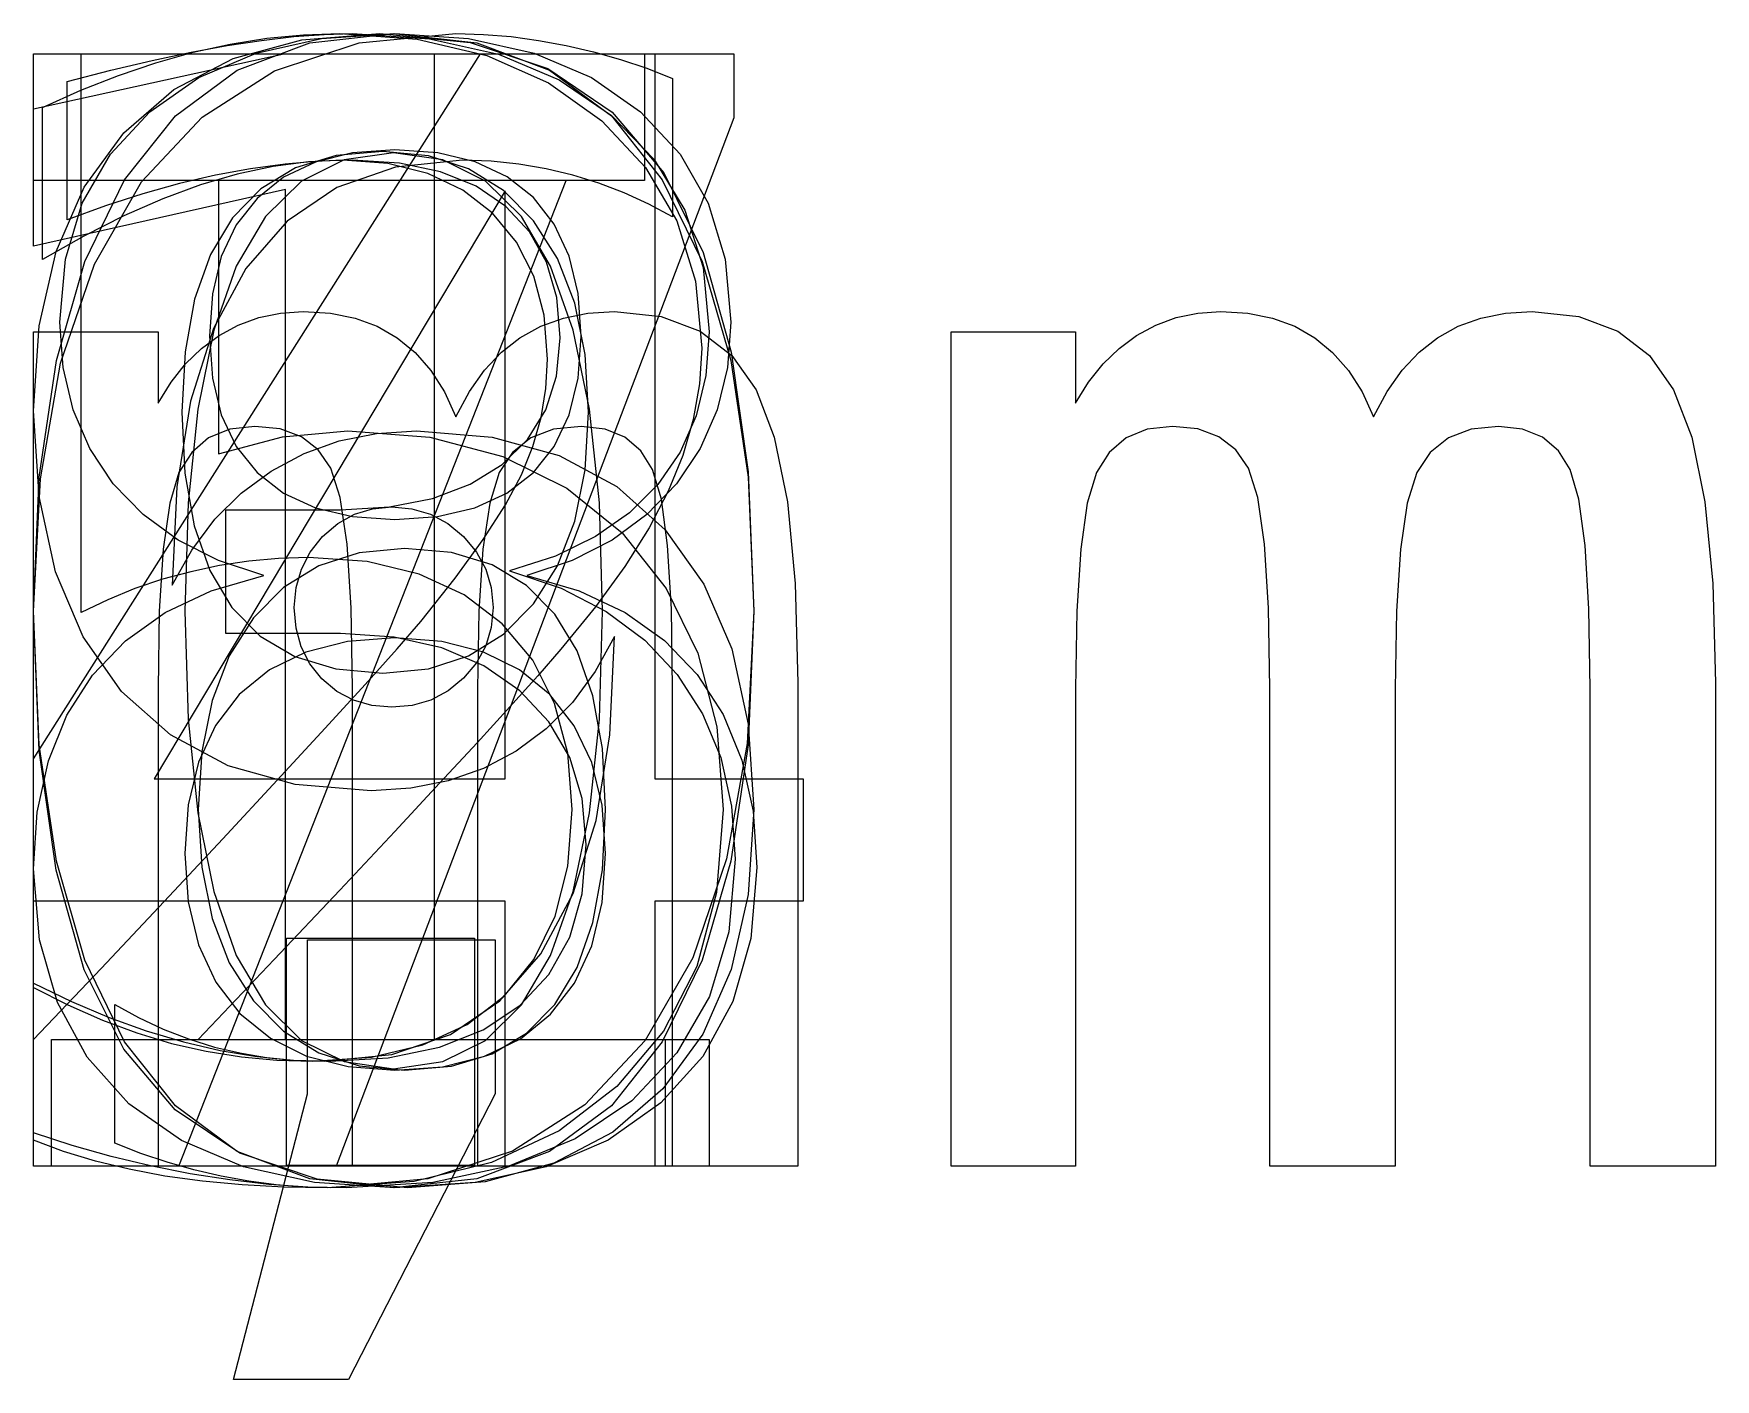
# Model space of a CAD drawing. Extents: x 0 to 12.4, y -1.4 to 8.5.
import ezdxf

# ---------------------------------------------------------------- set-up
doc = ezdxf.new("R2010")
doc.units = 0
doc.layers.get('0').update_dxf_attribs({"linetype": 'CONTINUOUS'})
for name, color, linetype in [(',', 7, 'CONTINUOUS'), ('.', 7, 'CONTINUOUS'), ('1', 7, 'CONTINUOUS'), ('2', 7, 'CONTINUOUS'), ('3', 7, 'CONTINUOUS'), ('4', 7, 'CONTINUOUS'), ('5', 7, 'CONTINUOUS'), ('6', 7, 'CONTINUOUS'), ('7', 7, 'CONTINUOUS'), ('8', 7, 'CONTINUOUS'), ('9', 7, 'CONTINUOUS'), ('mm', 7, 'CONTINUOUS')]:
    doc.layers.add(name, color=color, linetype=linetype)

msp = doc.modelspace()

# ---------------------------------------------------------------- linework, layer by layer
at = {"layer": ',', "color": 7}
msp.add_lwpolyline([(2.026016, 1.836182), (3.415079, 1.836182), (3.415079, 0.695166), (2.329185, -1.415989), (1.480313, -1.415989), (2.026016, 0.695166), (2.026016, 1.836182)], dxfattribs=at)
at = {"layer": '.', "color": 7}
msp.add_lwpolyline([(1.872538, 1.847206), (3.261601, 1.847206), (3.261601, 0.165999), (1.872538, 0.165999), (1.872538, 1.847206)], dxfattribs=at)
at = {"color": 7}
for points in [[(2.662369, 8.538326), (3.280764, 8.470801), (3.818543, 8.268231), (4.275707, 7.930611), (4.652256, 7.457942), (4.948879, 6.853329), (5.160753, 6.119868), (5.287877, 5.25756), (5.330252, 4.266407), (5.287877, 3.277664), (5.160753, 2.417078), (4.948879, 1.684652), (4.652256, 1.080383), (4.275707, 0.607715), (3.818543, 0.270095), (3.280764, 0.067524), (2.662369, 0), (2.043974, 0.067524), (1.506195, 0.270095), (1.049031, 0.607715), (0.672482, 1.080383), (0.378271, 1.684652), (0.168121, 2.417081), (0.04203, 3.277664), (0, 4.266407), (0.04203, 5.25756), (0.16812, 6.119868), (0.378271, 6.853329), (0.672482, 7.457942), (1.049031, 7.930611), (1.506195, 8.268231), (2.043974, 8.470801), (2.662369, 8.538326)], [(2.662369, 7.656381), (2.298223, 7.604015), (1.982997, 7.446919), (1.716691, 7.185093), (1.499306, 6.818534), (1.332907, 6.344833), (1.214051, 5.761578), (1.142737, 5.06877), (1.118966, 4.266407), (1.142737, 3.466457), (1.214051, 2.775371), (1.332907, 2.193149), (1.499306, 1.719792), (1.716691, 1.353233), (1.982997, 1.091407), (2.298223, 0.934311), (2.662369, 0.881944), (3.028583, 0.934311), (3.344498, 1.091407), (3.610116, 1.353233), (3.825435, 1.719792), (3.994243, 2.193149), (4.114821, 2.775371), (4.187168, 3.466457), (4.211283, 4.266407), (4.187168, 5.06877), (4.114821, 5.761578), (3.994243, 6.344833), (3.825435, 6.818534), (3.610116, 7.185093), (3.344498, 7.446919), (3.028583, 7.604015), (2.662369, 7.656381)], [(1.929254, 4.293966), (1.942345, 4.440383), (1.981619, 4.576465), (2.047075, 4.702209), (2.138714, 4.817621), (2.251369, 4.914084), (2.374359, 4.982986), (2.507684, 5.024326), (2.651345, 5.038107), (2.800173, 5.024326), (2.937977, 4.982986), (3.064757, 4.914084), (3.180512, 4.817621), (3.276975, 4.702209), (3.345877, 4.576465), (3.387218, 4.440383), (3.400998, 4.293966), (3.387218, 4.145483), (3.345877, 4.008713), (3.276975, 3.883657), (3.180512, 3.770314), (3.066824, 3.676263), (2.940733, 3.609083), (2.80224, 3.568776), (2.651345, 3.55534), (2.503206, 3.568432), (2.367469, 3.607703), (2.244134, 3.673162), (2.133202, 3.764799), (2.043975, 3.876421), (1.980241, 4.001821), (1.942001, 4.141004), (1.929254, 4.293966)]]:
    msp.add_lwpolyline(points, dxfattribs=at)
at = {"layer": '1', "color": 7}
msp.add_lwpolyline([(0.132292, 1.096919), (1.863107, 1.096919), (1.863107, 7.386286), (0, 6.967361), (0, 7.981597), (1.852083, 8.389496), (2.965537, 8.389496), (2.965537, 1.096919), (4.674306, 1.096919), (4.674306, 0.159853), (0.132292, 0.159853), (0.132292, 1.096919)], dxfattribs=at)
at = {"layer": '2', "color": 7}
msp.add_lwpolyline([(1.218187, 1.096919), (2.163521, 1.096919), (3.108856, 1.096919), (4.05419, 1.096919), (4.999524, 1.096919), (4.999524, 0.862652), (4.999524, 0.628385), (4.999524, 0.394121), (4.999524, 0.159853), (3.749643, 0.159853), (2.499762, 0.159853), (1.249881, 0.159853), (0, 0.159853), (0, 0.394121), (0, 0.628385), (0, 0.862652), (0, 1.096919), (0.499195, 1.62402), (0.966006, 2.119424), (1.400432, 2.583132), (1.802474, 3.015147), (2.158353, 3.400654), (2.454287, 3.724837), (2.690276, 3.987698), (2.866319, 4.189236), (3.119535, 4.509285), (3.327963, 4.796951), (3.491605, 5.052232), (3.61046, 5.275131), (3.694865, 5.485627), (3.755153, 5.698188), (3.791327, 5.912818), (3.803385, 6.129514), (3.777891, 6.455421), (3.70141, 6.744121), (3.573942, 6.995612), (3.395486, 7.209897), (3.175345, 7.381119), (2.917307, 7.503417), (2.621373, 7.576797), (2.287544, 7.601258), (2.033641, 7.58989), (1.773536, 7.555783), (1.50723, 7.498938), (1.234722, 7.419357), (0.954981, 7.316693), (0.666971, 7.190605), (0.370694, 7.041086), (0.066147, 6.868143), (0.066147, 7.149262), (0.066147, 7.430383), (0.066147, 7.711502), (0.066147, 7.992621), (0.348645, 8.119401), (0.628387, 8.229645), (0.905372, 8.323351), (1.179601, 8.400522), (1.454175, 8.460811), (1.726682, 8.503875), (1.997123, 8.529712), (2.265497, 8.538326), (2.839449, 8.498019), (3.354146, 8.377095), (3.809588, 8.175557), (4.205774, 7.893403), (4.528923, 7.54855), (4.759744, 7.153396), (4.898236, 6.707945), (4.944401, 6.212197), (4.928898, 5.947613), (4.882389, 5.68303), (4.804875, 5.418447), (4.696356, 5.153863), (4.555795, 4.882391), (4.37665, 4.597135), (4.15892, 4.298101), (3.902606, 3.985285), (3.730695, 3.788915), (3.523645, 3.558094), (3.281454, 3.292822), (3.004123, 2.993099), (2.673394, 2.636876), (2.265495, 2.202107), (1.780426, 1.688787), (1.218187, 1.096919)], dxfattribs=at)
at = {"layer": '3', "color": 7}
msp.add_lwpolyline([(3.522266, 4.564064), (3.903639, 4.435562), (4.237469, 4.26503), (4.523756, 4.052466), (4.7625, 3.797873), (4.950603, 3.507796), (5.084961, 3.183269), (5.165577, 2.824288), (5.192449, 2.430859), (5.144562, 1.893423), (5.000902, 1.416623), (4.761468, 1.000455), (4.42626, 0.644923), (4.009059, 0.362768), (3.518132, 0.161231), (2.953481, 0.040307), (2.315106, 0), (2.029852, 0.006545), (1.741842, 0.026182), (1.451076, 0.058911), (1.157554, 0.10473), (0.864031, 0.162952), (0.573264, 0.232887), (0.285254, 0.314537), (0, 0.407899), (0, 0.684883), (0, 0.96187), (0, 1.238857), (0, 1.515841), (0.280087, 1.37907), (0.558106, 1.260904), (0.834058, 1.161342), (1.107942, 1.080383), (1.38045, 1.017682), (1.652269, 0.972896), (1.923398, 0.946023), (2.193838, 0.937065), (2.624819, 0.962903), (3.002746, 1.040418), (3.327619, 1.169611), (3.599437, 1.350478), (3.814066, 1.579922), (3.967372, 1.854841), (4.059357, 2.175233), (4.090018, 2.541103), (4.059357, 2.880789), (3.967373, 3.183269), (3.814066, 3.448541), (3.599437, 3.676605), (3.332442, 3.862296), (3.022039, 3.994932), (2.668228, 4.074516), (2.271008, 4.101042), (2.058791, 4.101042), (1.846573, 4.101042), (1.634355, 4.101042), (1.422138, 4.101042), (1.422138, 4.329797), (1.422138, 4.558549), (1.422138, 4.787305), (1.422138, 5.01606), (1.634355, 5.01606), (1.846573, 5.01606), (2.058791, 5.01606), (2.271008, 5.01606), (2.633087, 5.037074), (2.953137, 5.10012), (3.231156, 5.205194), (3.467145, 5.352299), (3.655248, 5.536957), (3.789607, 5.754686), (3.870222, 6.005491), (3.897094, 6.289367), (3.871945, 6.587713), (3.796497, 6.84885), (3.670751, 7.072782), (3.494707, 7.259506), (3.27491, 7.409022), (3.012393, 7.51582), (2.707158, 7.579899), (2.359203, 7.601258), (2.111845, 7.594369), (1.860353, 7.573699), (1.604727, 7.539248), (1.344967, 7.491016), (1.080039, 7.429003), (0.808909, 7.353213), (0.531579, 7.263638), (0.248048, 7.160285), (0.248048, 7.416602), (0.248048, 7.672917), (0.248048, 7.929231), (0.248048, 8.185548), (0.572231, 8.268231), (0.877811, 8.339887), (1.164788, 8.400522), (1.433161, 8.450131), (1.687409, 8.488717), (1.926499, 8.516276), (2.15043, 8.532814), (2.359203, 8.538326), (2.92971, 8.500429), (3.439584, 8.386741), (3.888824, 8.19726), (4.277431, 7.931988), (4.593346, 7.606772), (4.819001, 7.231944), (4.954393, 6.807508), (4.999524, 6.333465), (4.975753, 6.00859), (4.904439, 5.711969), (4.785583, 5.443595), (4.619185, 5.203472), (4.410068, 4.99401), (4.157543, 4.817621), (3.861609, 4.674306), (3.522266, 4.564064)], dxfattribs=at)
at = {"layer": '4', "color": 7}
for points in [[(3.307292, 8.389496), (4.597135, 8.389496), (4.597135, 3.026173), (5.694053, 3.026173), (5.694053, 2.122178), (4.597135, 2.122178), (4.597135, 0.159853), (3.489192, 0.159853), (3.489192, 2.122178), (0, 2.122178), (0, 3.175), (3.307292, 8.389496)], [(3.489192, 7.37526), (0.892968, 3.026173), (3.489192, 3.026173), (3.489192, 7.37526)]]:
    msp.add_lwpolyline(points, dxfattribs=at)
at = {"layer": '5', "color": 7}
msp.add_lwpolyline([(0.352778, 8.389496), (1.394575, 8.389496), (2.436372, 8.389496), (3.47817, 8.389496), (4.519967, 8.389496), (4.519967, 8.155229), (4.519967, 7.920965), (4.519967, 7.686698), (4.519967, 7.452431), (3.731728, 7.452431), (2.94349, 7.452431), (2.155252, 7.452431), (1.367014, 7.452431), (1.367014, 6.946691), (1.367014, 6.440952), (1.367014, 5.93521), (1.367014, 5.42947), (1.84106, 5.55625), (2.326129, 5.600347), (2.932466, 5.553148), (3.472657, 5.411557), (3.946702, 5.175566), (4.354601, 4.845183), (4.682574, 4.434182), (4.916841, 3.956349), (5.057401, 3.41168), (5.104254, 2.800175), (5.054989, 2.184191), (4.907194, 1.637109), (4.66087, 1.158931), (4.316016, 0.749653), (3.888479, 0.42168), (3.388596, 0.187412), (2.816365, 0.046855), (2.171787, 0), (1.850705, 0.005512), (1.543402, 0.02205), (1.24988, 0.049609), (0.970139, 0.088194), (0.706934, 0.137803), (0.457509, 0.198439), (0.221864, 0.270095), (0, 0.352778), (0, 0.635277), (0, 0.917773), (0, 1.200271), (0, 1.48277), (0.253904, 1.353577), (0.508497, 1.241611), (0.763778, 1.146872), (1.019748, 1.069357), (1.277441, 1.011479), (1.537891, 0.970139), (1.801096, 0.945334), (2.067058, 0.937065), (2.500795, 0.967382), (2.881478, 1.058333), (3.209107, 1.209918), (3.483681, 1.422135), (3.703133, 1.690164), (3.859884, 2.00918), (3.953935, 2.379184), (3.985285, 2.800175), (3.952902, 3.216687), (3.85575, 3.584279), (3.693831, 3.90295), (3.467145, 4.172701), (3.185336, 4.387331), (2.852539, 4.540637), (2.468755, 4.632621), (2.033984, 4.663282), (1.81212, 4.656737), (1.593012, 4.6371), (1.37666, 4.604371), (1.163063, 4.558549), (0.953258, 4.502396), (0.748275, 4.433149), (0.548115, 4.350811), (0.352778, 4.255383), (0.352778, 5.288912), (0.352778, 6.322438), (0.352778, 7.355967), (0.352778, 8.389496)], dxfattribs=at)
at = {"layer": '6', "color": 7}
for points in [[(4.729426, 8.207595), (4.729426, 7.951281), (4.729426, 7.694967), (4.729426, 7.43865), (4.729426, 7.182335), (4.553037, 7.27811), (4.371136, 7.361482), (4.183723, 7.432449), (3.990797, 7.491016), (3.793049, 7.539248), (3.591166, 7.573699), (3.38515, 7.594369), (3.175, 7.601258), (2.677873, 7.551304), (2.244824, 7.401441), (1.875853, 7.151672), (1.570962, 6.801996), (1.332217, 6.357922), (1.161685, 5.819456), (1.059366, 5.18659), (1.02526, 4.459331), (1.170298, 4.718747), (1.340831, 4.945781), (1.536857, 5.140427), (1.758377, 5.30269), (2.001256, 5.432916), (2.26136, 5.525934), (2.53869, 5.581743), (2.833246, 5.600347), (3.394796, 5.554528), (3.888823, 5.417069), (4.315326, 5.18797), (4.674306, 4.86723), (4.961282, 4.465187), (5.166265, 3.986665), (5.289255, 3.431661), (5.330252, 2.800175), (5.288222, 2.170755), (5.162131, 1.616439), (4.951979, 1.137226), (4.657767, 0.733117), (4.287419, 0.41238), (3.848859, 0.183281), (3.342087, 0.045819), (2.767101, 0), (2.098408, 0.064079), (1.525488, 0.256314), (1.048342, 0.57671), (0.66697, 1.02526), (0.375171, 1.61437), (0.166743, 2.350934), (0.041686, 3.234947), (0, 4.266407), (0.049954, 5.246192), (0.199815, 6.101952), (0.449585, 6.833692), (0.799262, 7.441407), (1.246435, 7.921309), (1.783181, 8.264096), (2.4095, 8.469768), (3.125391, 8.538326), (3.32934, 8.532814), (3.53329, 8.516276), (3.737239, 8.488717), (3.941188, 8.450131), (4.143415, 8.403965), (4.342197, 8.348156), (4.537534, 8.2827), (4.729426, 8.207595)], [(2.745051, 4.729426), (2.408466, 4.697386), (2.109776, 4.601269), (1.848983, 4.441074), (1.626085, 4.216798), (1.447629, 3.936024), (1.320159, 3.606326), (1.243678, 3.227711), (1.218184, 2.800175), (1.243678, 2.372637), (1.320159, 1.994021), (1.447629, 1.664324), (1.626085, 1.383549), (1.848983, 1.159276), (2.109776, 0.999078), (2.408466, 0.902962), (2.745051, 0.870921), (3.091628, 0.901237), (3.39273, 0.992189), (3.648355, 1.143773), (3.858506, 1.35599), (4.022493, 1.63022), (4.139627, 1.962328), (4.209907, 2.352311), (4.233333, 2.800175), (4.209907, 3.250102), (4.139627, 3.640777), (4.022493, 3.972196), (3.858506, 4.244357), (3.648355, 4.456574), (3.392729, 4.608158), (3.091628, 4.69911), (2.745051, 4.729426)]]:
    msp.add_lwpolyline(points, dxfattribs=at)
at = {"layer": '7', "color": 7}
msp.add_lwpolyline([(0, 8.389496), (5.181422, 8.389496), (5.181422, 7.915453), (2.237932, 0.159853), (1.074869, 0.159853), (3.941188, 7.452431), (0, 7.452431), (0, 8.389496)], dxfattribs=at)
at = {"layer": '8', "color": 7}
for points in [[(1.703253, 4.53099), (1.367012, 4.641576), (1.069356, 4.791439), (0.810285, 4.980576), (0.589799, 5.208984), (0.416166, 5.469777), (0.292143, 5.756066), (0.217729, 6.067846), (0.192924, 6.405121), (0.23461, 6.870209), (0.359667, 7.284311), (0.568095, 7.647424), (0.859894, 7.95955), (1.223352, 8.212765), (1.646754, 8.39363), (2.130101, 8.502153), (2.673392, 8.538326), (3.219095, 8.502153), (3.704165, 8.39363), (4.1286, 8.212765), (4.492402, 7.95955), (4.784203, 7.647424), (4.992632, 7.284311), (5.117689, 6.870209), (5.159375, 6.405121), (5.134226, 6.067846), (5.058777, 5.756066), (4.933031, 5.469777), (4.756985, 5.208984), (4.538911, 4.980576), (4.281562, 4.791439), (3.98494, 4.641576), (3.649043, 4.53099), (4.037995, 4.416958), (4.378026, 4.256761), (4.669137, 4.0504), (4.911327, 3.797873), (5.104252, 3.50194), (5.242056, 3.165354), (5.324739, 2.788116), (5.352299, 2.370226), (5.307857, 1.843817), (5.174533, 1.378037), (4.952324, 0.972896), (4.641232, 0.628385), (4.251592, 0.353466), (3.793739, 0.157096), (3.267672, 0.039274), (2.673392, 0), (2.079114, 0.03893), (1.553048, 0.155719), (1.095196, 0.350365), (0.705556, 0.622873), (0.396875, 0.967037), (0.176389, 1.371148), (0.044097, 1.835204), (0, 2.359203), (0.027216, 2.779505), (0.108864, 3.158465), (0.244945, 3.496084), (0.435458, 3.792361), (0.680059, 4.047298), (0.972893, 4.255383), (1.313957, 4.416614), (1.703253, 4.53099)], [(1.300867, 6.300391), (1.322915, 5.989297), (1.389061, 5.717481), (1.499304, 5.484935), (1.653644, 5.291667), (1.84967, 5.139738), (2.08497, 5.031218), (2.359544, 4.966104), (2.673392, 4.944401), (2.989652, 4.966104), (3.265948, 5.031218), (3.502282, 5.139738), (3.698652, 5.291667), (3.852992, 5.484935), (3.963235, 5.717481), (4.029381, 5.989297), (4.05143, 6.300391), (4.029381, 6.616649), (3.963235, 6.892948), (3.852992, 7.12928), (3.698652, 7.325651), (3.50435, 7.479992), (3.268705, 7.590234), (2.99172, 7.656381), (2.673392, 7.678428), (2.359544, 7.656034), (2.08497, 7.588857), (1.84967, 7.476891), (1.653644, 7.320139), (1.499304, 7.124113), (1.389061, 6.888813), (1.322915, 6.614239), (1.300867, 6.300391)], [(2.673392, 4.067968), (2.322337, 4.041786), (2.013312, 3.963238), (1.746317, 3.832324), (1.521353, 3.649046), (1.345309, 3.420635), (1.219563, 3.148818), (1.144115, 2.83359), (1.118966, 2.474956), (1.14446, 2.115634), (1.220941, 1.79834), (1.348409, 1.523077), (1.526865, 1.289843), (1.753552, 1.106565), (2.020203, 0.975651), (2.326816, 0.897103), (2.673392, 0.870921), (3.026515, 0.896758), (3.336229, 0.974273), (3.602534, 1.103463), (3.825432, 1.284331), (4.003889, 1.515841), (4.131358, 1.791451), (4.207839, 2.111155), (4.233333, 2.474956), (4.207495, 2.831524), (4.12998, 3.146061), (4.000788, 3.418569), (3.81992, 3.649046), (3.5953, 3.832324), (3.329339, 3.963238), (3.022036, 4.041786), (2.673392, 4.067968)]]:
    msp.add_lwpolyline(points, dxfattribs=at)
at = {"layer": '9', "color": 7}
for points in [[(0.600826, 0.330731), (0.600826, 0.587045), (0.600826, 0.843359), (0.600826, 1.099676), (0.600826, 1.35599), (0.777215, 1.259871), (0.959115, 1.175467), (1.146528, 1.102775), (1.339452, 1.041798), (1.537201, 0.995976), (1.739084, 0.963247), (1.945101, 0.94361), (2.155252, 0.937065), (2.652035, 0.986674), (3.08405, 1.135501), (3.451297, 1.383549), (3.753776, 1.730815), (3.992522, 2.177299), (4.163054, 2.717492), (4.265374, 3.351389), (4.299481, 4.078994), (4.156853, 3.819234), (3.988043, 3.591168), (3.793051, 3.394797), (3.571875, 3.230121), (3.328995, 3.102308), (3.068891, 3.011015), (2.791561, 2.956238), (2.497006, 2.937978), (1.935111, 2.983797), (1.440051, 3.121256), (1.011825, 3.350356), (0.650435, 3.671093), (0.36587, 4.075893), (0.162609, 4.557172), (0.040652, 5.114933), (0, 5.749174), (0.041686, 6.375837), (0.166743, 6.927398), (0.375171, 7.403854), (0.66697, 7.805208), (1.037662, 8.125948), (1.477256, 8.355045), (1.985752, 8.492507), (2.563151, 8.538326), (3.231844, 8.473903), (3.804764, 8.280631), (4.28191, 7.958514), (4.663282, 7.507551), (4.955081, 6.918441), (5.163509, 6.18188), (5.288566, 5.297867), (5.330252, 4.266407), (5.279954, 3.28869), (5.129059, 2.433616), (4.877567, 1.70119), (4.525478, 1.091407), (4.080372, 0.613915), (3.544315, 0.272852), (2.917308, 0.068213), (2.199349, 0), (1.997811, 0.005512), (1.795585, 0.02205), (1.592669, 0.049609), (1.389064, 0.088194), (1.186836, 0.134358), (0.988054, 0.19017), (0.792717, 0.255628), (0.600826, 0.330731)], [(2.585201, 3.808897), (2.921442, 3.840937), (3.219098, 3.937054), (3.478169, 4.097251), (3.698655, 4.321528), (3.87711, 4.602302), (4.004579, 4.932), (4.08106, 5.310615), (4.106553, 5.738151), (4.08106, 6.165686), (4.004579, 6.544304), (3.87711, 6.873999), (3.698655, 7.154774), (3.478169, 7.37905), (3.219098, 7.539248), (2.921442, 7.635364), (2.585201, 7.667405), (2.238624, 7.636744), (1.937522, 7.54476), (1.681895, 7.391454), (1.471744, 7.176824), (1.307758, 6.905004), (1.190625, 6.574621), (1.120345, 6.18567), (1.096919, 5.738151), (1.120001, 5.288221), (1.189247, 4.897546), (1.304657, 4.56613), (1.466232, 4.293966), (1.676728, 4.081749), (1.933388, 3.930165), (2.236212, 3.839213), (2.585201, 3.808897)]]:
    msp.add_lwpolyline(points, dxfattribs=at)
at = {"layer": 'mm', "color": 7}
for points in [[(3.125391, 5.705077), (3.225298, 5.890424), (3.337608, 6.049586), (3.46232, 6.182569), (3.599434, 6.289367), (3.752741, 6.373772), (3.920518, 6.43406), (4.102763, 6.470235), (4.299478, 6.482292), (4.643988, 6.446119), (4.933376, 6.337599), (5.167642, 6.156731), (5.346787, 5.903516), (5.481835, 5.553151), (5.578298, 5.075315), (5.636176, 4.470013), (5.655468, 3.73724), (5.655468, 2.842892), (5.655468, 1.948547), (5.655468, 1.054202), (5.655468, 0.159853), (5.423957, 0.159853), (5.192447, 0.159853), (4.960937, 0.159853), (4.729426, 0.159853), (4.729426, 1.043175), (4.729426, 1.926497), (4.729426, 2.809821), (4.729426, 3.693143), (4.720125, 4.28432), (4.69222, 4.751476), (4.645711, 5.094608), (4.580599, 5.313717), (4.493782, 5.453586), (4.376649, 5.553496), (4.229199, 5.61344), (4.051433, 5.633421), (3.848172, 5.612062), (3.679362, 5.547981), (3.545003, 5.441185), (3.445095, 5.291667), (3.375159, 5.065669), (3.325205, 4.723915), (3.295233, 4.266407), (3.285242, 3.693143), (3.285242, 2.809821), (3.285242, 1.926497), (3.285242, 1.043175), (3.285242, 0.159853), (3.053731, 0.159853), (2.822221, 0.159853), (2.59071, 0.159853), (2.3592, 0.159853), (2.3592, 1.043175), (2.3592, 1.926497), (2.3592, 2.809821), (2.3592, 3.693143), (2.349209, 4.291211), (2.319237, 4.7625), (2.269284, 5.107011), (2.199349, 5.32474), (2.106331, 5.459789), (1.981618, 5.55625), (1.825211, 5.614128), (1.637109, 5.633421), (1.451074, 5.612062), (1.295356, 5.547981), (1.169954, 5.441185), (1.074869, 5.291667), (1.007345, 5.065669), (0.959115, 4.723915), (0.930176, 4.266407), (0.92053, 3.693143), (0.92053, 2.809821), (0.92053, 1.926497), (0.92053, 1.043175), (0.92053, 0.159853), (0.690397, 0.159853), (0.460265, 0.159853), (0.230132, 0.159853), (0, 0.159853), (0, 1.703256), (0, 3.246659), (0, 4.790062), (0, 6.333465), (0.230132, 6.333465), (0.460265, 6.333465), (0.690397, 6.333465), (0.92053, 6.333465), (0.92053, 6.201173), (0.92053, 6.068881), (0.92053, 5.93659), (0.92053, 5.804298), (1.016992, 5.959673), (1.124479, 6.095063), (1.24299, 6.210475), (1.372526, 6.305903), (1.514808, 6.383074), (1.666047, 6.438194), (1.826244, 6.471268), (1.995399, 6.482292), (2.195904, 6.470235), (2.378494, 6.43406), (2.54317, 6.373772), (2.689931, 6.289367), (2.822566, 6.180503), (2.939355, 6.046831), (3.040296, 5.888355), (3.125391, 5.705077)], [(9.916363, 5.705077), (10.016271, 5.890424), (10.12858, 6.049586), (10.253292, 6.182569), (10.390406, 6.289367), (10.543713, 6.373772), (10.71149, 6.43406), (10.893735, 6.470235), (11.09045, 6.482292), (11.43496, 6.446119), (11.724348, 6.337599), (11.958615, 6.156731), (12.13776, 5.903516), (12.272808, 5.553151), (12.36927, 5.075315), (12.427148, 4.470013), (12.44644, 3.73724), (12.44644, 2.842892), (12.44644, 1.948547), (12.44644, 1.054202), (12.44644, 0.159853), (12.21493, 0.159853), (11.983419, 0.159853), (11.751909, 0.159853), (11.520399, 0.159853), (11.520399, 1.043175), (11.520399, 1.926497), (11.520399, 2.809821), (11.520399, 3.693143), (11.511097, 4.28432), (11.483192, 4.751476), (11.436683, 5.094608), (11.371572, 5.313717), (11.284754, 5.453586), (11.167621, 5.553496), (11.020171, 5.61344), (10.842405, 5.633421), (10.639144, 5.612062), (10.470334, 5.547981), (10.335975, 5.441185), (10.236067, 5.291667), (10.166132, 5.065669), (10.116177, 4.723915), (10.086205, 4.266407), (10.076214, 3.693143), (10.076214, 2.809821), (10.076214, 1.926497), (10.076214, 1.043175), (10.076214, 0.159853), (9.844703, 0.159853), (9.613193, 0.159853), (9.381682, 0.159853), (9.150172, 0.159853), (9.150172, 1.043175), (9.150172, 1.926497), (9.150172, 2.809821), (9.150172, 3.693143), (9.140182, 4.291211), (9.11021, 4.7625), (9.060256, 5.107011), (8.990322, 5.32474), (8.897303, 5.459789), (8.77259, 5.55625), (8.616183, 5.614128), (8.428081, 5.633421), (8.242046, 5.612062), (8.086328, 5.547981), (7.960926, 5.441185), (7.865841, 5.291667), (7.798318, 5.065669), (7.750087, 4.723915), (7.721148, 4.266407), (7.711502, 3.693143), (7.711502, 2.809821), (7.711502, 1.926497), (7.711502, 1.043175), (7.711502, 0.159853), (7.48137, 0.159853), (7.251237, 0.159853), (7.021105, 0.159853), (6.790972, 0.159853), (6.790972, 1.703256), (6.790972, 3.246659), (6.790972, 4.790062), (6.790972, 6.333465), (7.021105, 6.333465), (7.251237, 6.333465), (7.48137, 6.333465), (7.711502, 6.333465), (7.711502, 6.201173), (7.711502, 6.068881), (7.711502, 5.93659), (7.711502, 5.804298), (7.807965, 5.959673), (7.915451, 6.095063), (8.033962, 6.210475), (8.163498, 6.305903), (8.30578, 6.383074), (8.457019, 6.438194), (8.617216, 6.471268), (8.786371, 6.482292), (8.986876, 6.470235), (9.169466, 6.43406), (9.334142, 6.373772), (9.480903, 6.289367), (9.613538, 6.180503), (9.730327, 6.046831), (9.831269, 5.888355), (9.916363, 5.705077)]]:
    msp.add_lwpolyline(points, dxfattribs=at)

doc.saveas('drawing.dxf')
